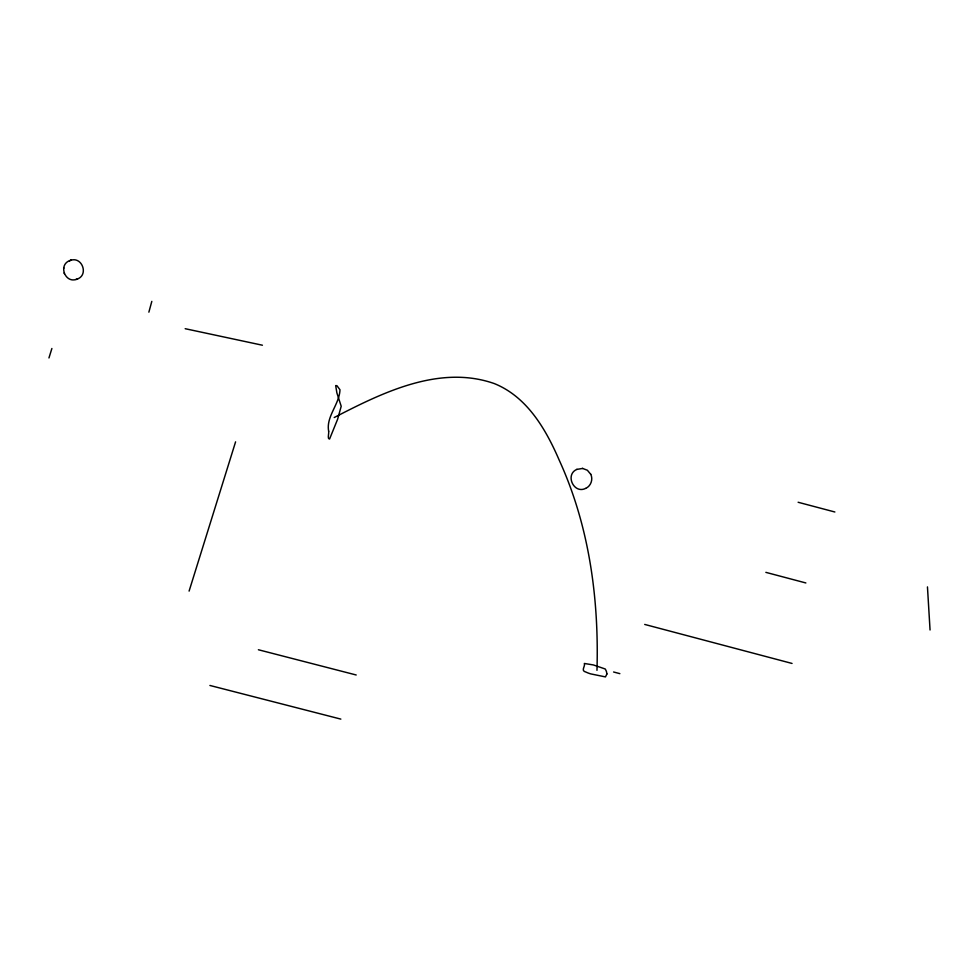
<?xml version="1.0" encoding="UTF-8"?>
<svg xmlns="http://www.w3.org/2000/svg" width="979" height="979" viewBox="0 0 979 979"><rect width="100%" height="100%" fill="white"/><g stroke="black" fill="none" stroke-linecap="round" stroke-linejoin="round"><path stroke-width="1.47" d="M596.97 670.334C599.062 598.756 589.26 525.845 559.266 460.277C545.89 429.304 527.167 396.874 494.358 383.597C439.473 364.323 382.312 392.689 334.218 417.531M585.613 488.399C573.816 494.371 564.65 474.497 576.937 469.345M585.846 488.301C591.01 485.976 593.311 479.135 590.667 474.13M69.631 260.683C58.238 264.807 64.871 283.102 76.081 279.468M77.414 279.015C88.795 274.879 82.175 256.596 70.965 260.218M63.77 267.854L63.659 268.479M148.869 312.166L151.818 301.373M48.95 357.959L51.887 348.487M189.094 591.108L235.584 441.847M576.753 469.418L582.713 468.415M69.864 260.585L71.124 260.181M77.182 279.101L75.921 279.517M69.472 260.744L70.745 260.292M77.574 278.942L76.864 279.223M582.505 468.39L587.376 470.25L590.753 474.301M185.178 328.699L262.421 345.22M209.91 685.459L340.851 719.112M258.395 649.75L356.197 674.984M798.13 502.264L834.867 511.993M765.859 572.36L805.864 582.958M644.708 624.431L792.048 663.444M613.588 671.998L619.854 673.65M64.076 273.006L64.357 273.728M927.456 586.898L930.05 629.986M606.919 673.956L605.463 676.905L590.814 673.907A11.503 3.989 17.2 0 1 586.164 672.169C580.192 670.786 585.54 666.466 584.341 663.468L593.384 664.949L605.218 668.987A56.488 19.604 17.2 0 1 606.466 671.655L606.919 673.956M328.663 431.213C329.152 433.171 327.096 439.351 329.58 439.033L337.62 419.232L341.206 406.261L336.874 392.885L335.687 385.591L336.923 385.689L339.982 389.752C339.468 404.339 325.836 416.675 328.663 431.213"/></g></svg>
